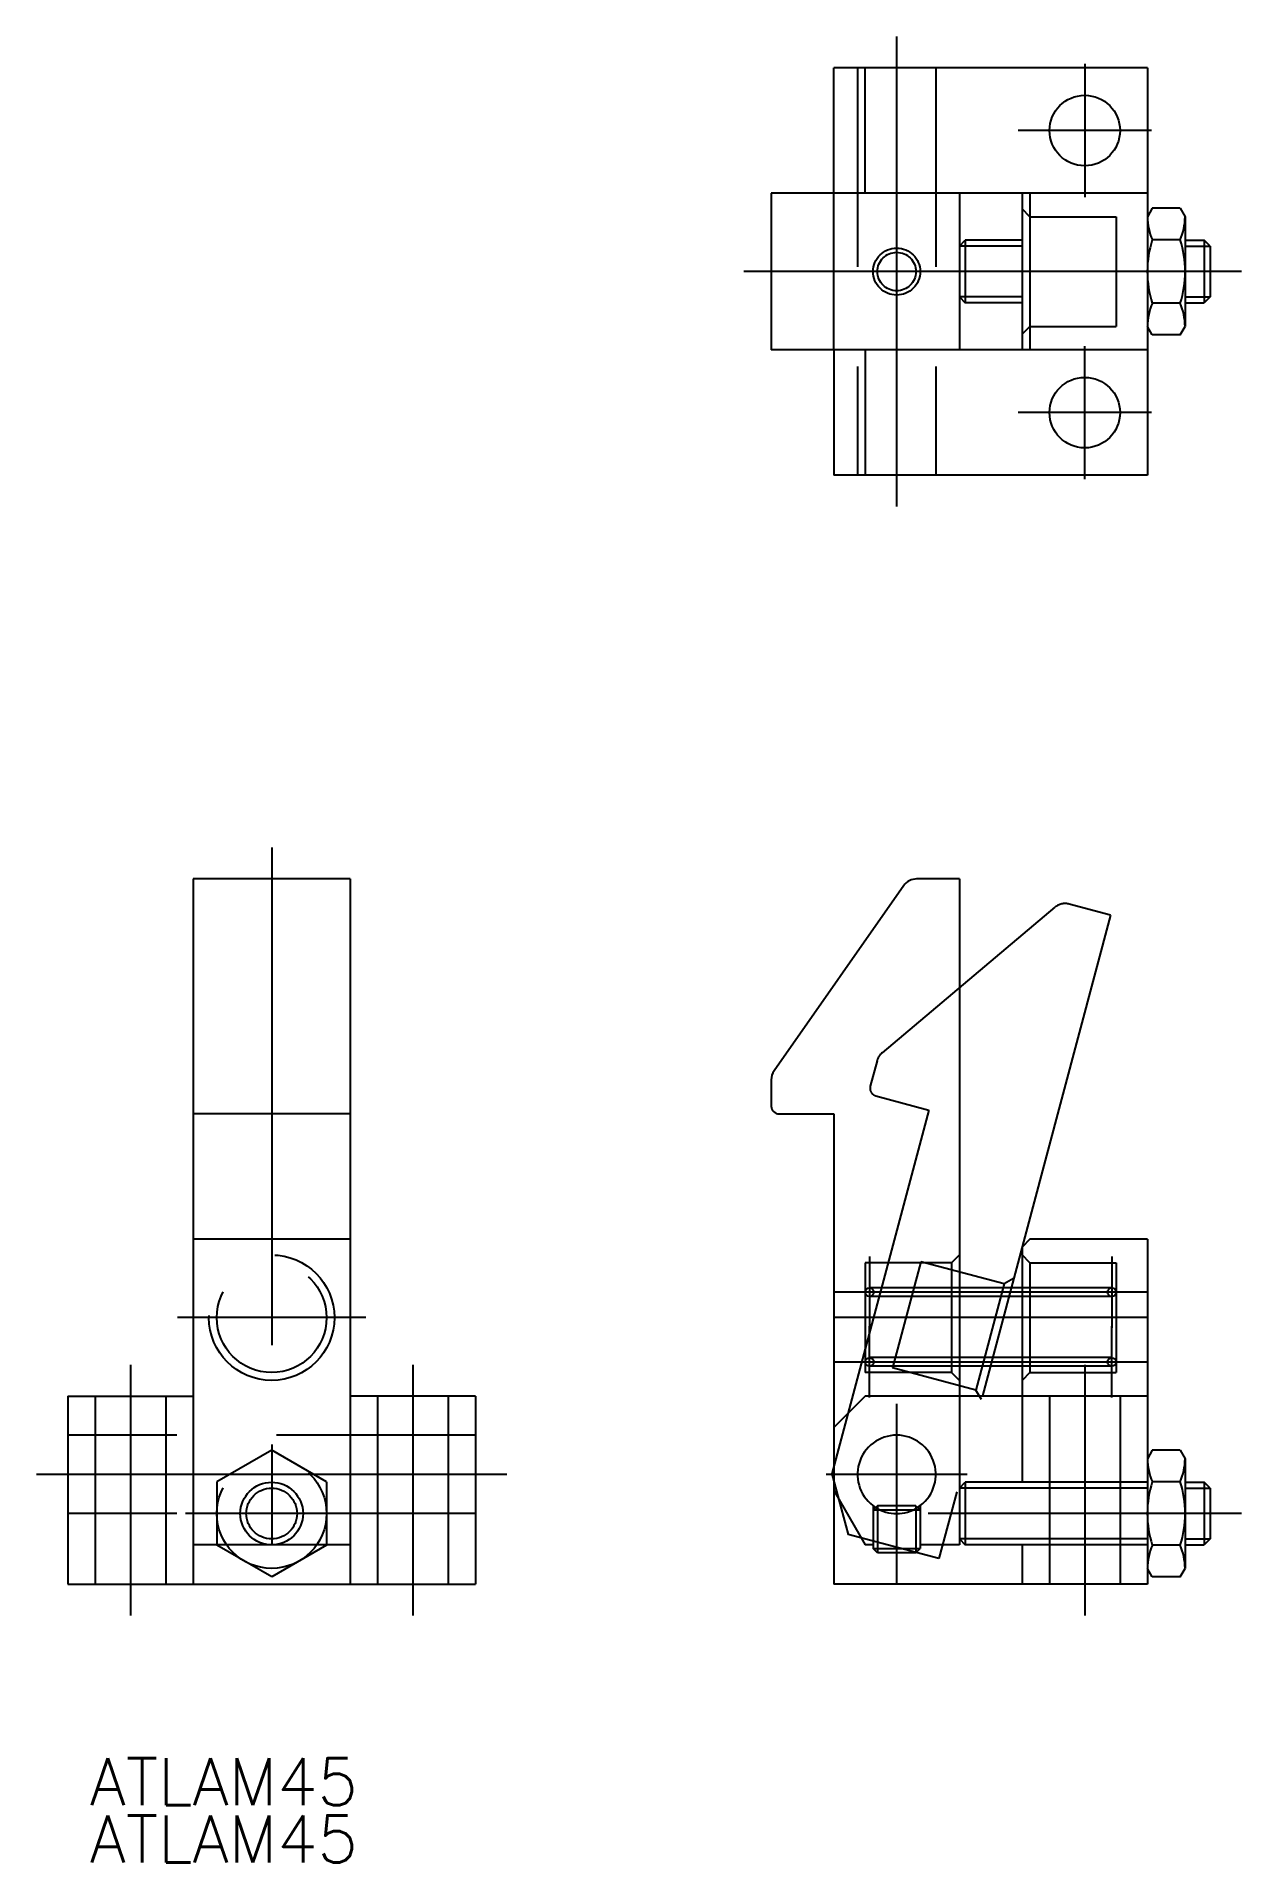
# Model space of a CAD drawing. Extents: x -15 to 62, y -22 to 94.
import ezdxf

# ---------------------------------------------------------------- set-up
doc = ezdxf.new("R2010")
doc.units = 0
for name, pattern in [('CENTER', [50.8, 31.75, -6.35, 6.35, -6.35]), ('DASHED', [19.05, 12.7, -6.35]), ('PHANTOM', [63.5, 31.75, -6.35, 6.35, -6.35, 6.35, -6.35])]:
    doc.linetypes.add(name, pattern=pattern)
doc.layers.get('0').update_dxf_attribs({"linetype": 'CONTINUOUS'})
doc.layers.add('CENTER', color=1, linetype='CENTER')
doc.styles.get("Standard").update_dxf_attribs({"font": 'txt.shx', "height": 3, "bigfont": 'bigfont.shx'})

# ---------------------------------------------------------------- blocks, each defined once
blk = doc.blocks.new('*U2')
at = {"color": 7, "linetype": 'CONTINUOUS'}
blk.add_text('ATLAM45', height=3, dxfattribs=at).set_placement((-11.61, -18.62))
blk = doc.blocks.new('*U3')
at = {"color": 7, "linetype": 'CONTINUOUS'}
blk.add_text('ATLAM45', height=3, dxfattribs=at).set_placement((-11.61, -22.27))

msp = doc.modelspace()

# ---------------------------------------------------------------- linework, layer by layer
at = {"color": 7, "linetype": 'CONTINUOUS'}
for p, q in [((55.87, 92.26), (35.87, 92.26)), ((35.87, 84.26), (35.87, 92.26)), ((37.87, 84.26), (37.87, 92.26)), ((55.87, 92.26), (55.87, 66.26)), ((55.87, 84.26), (31.87, 84.26)), ((31.87, 84.26), (31.87, 74.26)), ((43.87, 84.26), (43.87, 74.26)), ((47.87, 84.26), (47.87, 74.26)), ((48.37, 84.26), (48.37, 74.26)), ((56.18, 83.3), (55.87, 82.76)), ((57.95, 83.3), (56.18, 83.3)), ((57.95, 83.3), (58.27, 82.76)), ((58.27, 82.76), (58.27, 75.76)), ((43.87, 80.88), (44.25, 81.26)), ((47.87, 81.26), (44.25, 81.26)), ((44.25, 81.26), (44.25, 77.26)), ((57.95, 81.28), (56.18, 81.28)), ((58.27, 81.26), (59.49, 81.26)), ((59.87, 80.88), (59.49, 81.26)), ((59.49, 81.26), (59.49, 77.26)), ((59.87, 80.88), (59.87, 77.64)), ((43.87, 77.64), (44.25, 77.26)), ((47.87, 77.26), (44.25, 77.26)), ((57.95, 77.24), (56.18, 77.24)), ((58.27, 77.26), (59.49, 77.26)), ((59.87, 77.64), (59.49, 77.26)), ((56.18, 75.22), (55.87, 75.76)), ((57.95, 75.22), (58.27, 75.76)), ((57.95, 75.22), (56.18, 75.22)), ((55.87, 74.26), (31.87, 74.26)), ((35.87, 74.26), (35.87, 66.26)), ((37.87, 74.26), (37.87, 66.26)), ((55.87, 66.26), (35.87, 66.26)), ((-5, 40.5), (-5, -4.5)), ((5, 40.5), (-5, 40.5)), ((5, 40.5), (5, -4.5)), ((40.32, 40.07), (32.05, 28.26)), ((43.87, 40.5), (41.14, 40.5)), ((43.87, 40.5), (43.87, -2)), ((31.87, 27.68), (31.87, 26)), ((5, 25.5), (-5, 25.5)), ((32.37, 25.5), (35.87, 25.5)), ((35.87, 25.5), (35.87, -4.5)), ((48.37, 17.5), (47.87, 17)), ((55.87, 17.5), (48.37, 17.5)), ((55.87, 17.5), (55.87, -4.5)), ((43.87, 16.5), (43.37, 16)), ((47.87, 17), (47.87, 2)), ((48.37, 16), (47.87, 16.5)), ((43.37, 16), (37.87, 16)), ((37.87, 16), (37.87, 9)), ((43.37, 16), (43.37, 9)), ((48.37, 16), (53.87, 16)), ((48.37, 16), (48.37, 9)), ((53.87, 16), (53.87, 9)), ((55.87, 16), (55.87, 9)), ((43.37, 9), (37.87, 9)), ((43.87, 8.5), (43.37, 9)), ((48.37, 9), (47.87, 8.5)), ((48.37, 9), (53.87, 9)), ((-13, 7.5), (-13, -4.5)), ((-13, 7.5), (-5, 7.5)), ((13, 7.5), (5, 7.5)), ((13, 7.5), (13, -4.5)), ((47.87, 7.5), (43.87, 7.5)), ((56.18, 4.04), (55.87, 3.5)), ((57.95, 4.04), (56.18, 4.04)), ((57.95, 4.04), (58.27, 3.5)), ((58.27, 3.5), (58.27, -3.5)), ((35.87, 1.46), (37.87, -2)), ((43.87, 1.62), (44.25, 2)), ((55.87, 2), (44.25, 2)), ((44.25, 2), (44.25, -2)), ((57.95, 2.02), (56.18, 2.02)), ((58.27, 2), (59.49, 2)), ((59.49, 2), (59.49, -2)), ((59.87, 1.62), (59.49, 2)), ((59.87, 1.62), (59.87, -1.62)), ((38.64, 0.5), (38.37, 0.23)), ((38.37, 0.23), (41.37, 0.23)), ((38.37, 0.23), (38.37, -2.23)), ((41.1, 0.5), (38.64, 0.5)), ((41.1, 0.5), (41.37, 0.23)), ((41.37, 0.23), (41.37, -2.23)), ((5, -2), (-5, -2)), ((38.37, -2), (37.87, -2)), ((38.64, -2.5), (38.37, -2.23)), ((38.37, -2.23), (41.37, -2.23)), ((41.1, -2.5), (41.37, -2.23)), ((43.87, -2), (41.37, -2)), ((43.87, -1.62), (44.25, -2)), ((55.87, -2), (44.25, -2)), ((47.87, -2), (47.87, -4.5)), ((57.95, -2.02), (56.18, -2.02)), ((58.27, -2), (59.49, -2)), ((59.87, -1.62), (59.49, -2)), ((41.1, -2.5), (38.64, -2.5)), ((-13, -4.5), (13, -4.5)), ((55.87, -4.5), (35.87, -4.5)), ((56.18, -4.04), (55.87, -3.5)), ((57.95, -4.04), (56.18, -4.04)), ((57.95, -4.04), (58.27, -3.5))]:
    msp.add_line(p, q, dxfattribs=at)
at = {"color": 3, "linetype": 'DASHED'}
for p, q in [((37.37, 92.26), (37.37, 66.26)), ((42.37, 92.26), (42.37, 66.26)), ((35.87, 74.26), (35.87, 84.26)), ((48.37, 82.76), (47.87, 83.26)), ((48.37, 82.76), (53.87, 82.76)), ((53.87, 82.76), (53.87, 75.76)), ((48.37, 75.76), (47.87, 75.26)), ((48.37, 75.76), (53.87, 75.76)), ((5, 17.5), (-5, 17.5)), ((-11.25, 7.5), (-11.25, -4.5)), ((-6.75, 7.5), (-6.75, -4.5)), ((6.75, 7.5), (6.75, -4.5)), ((11.25, 7.5), (11.25, -4.5)), ((37.87, 7.5), (35.87, 5.5)), ((43.87, 7.5), (37.87, 7.5)), ((55.87, 7.5), (47.87, 7.5)), ((49.62, 7.5), (49.62, -4.5)), ((54.12, 7.5), (54.12, -4.5)), ((13, 5), (-13, 5)), ((0, 4.04), (-3.5, 2.02)), ((3.5, 2.02), (0, 4.04)), ((-3.5, 2.02), (-3.5, -2.02)), ((3.5, 2.02), (3.5, -2.02)), ((13, 0), (-13, 0)), ((0, -4.04), (-3.5, -2.02)), ((3.5, -2.02), (0, -4.04))]:
    msp.add_line(p, q, dxfattribs=at)
at = {"color": 3, "linetype": 'CONTINUOUS'}
for p, q in [((47.87, 80.88), (43.87, 80.88)), ((58.27, 80.88), (59.87, 80.88)), ((47.87, 77.64), (43.87, 77.64)), ((58.27, 77.64), (59.87, 77.64)), ((55.87, 1.62), (43.87, 1.62)), ((58.27, 1.62), (59.87, 1.62)), ((38.37, 0.5), (38.37, 0.23)), ((38.64, 0.5), (38.64, -2.5)), ((41.1, 0.5), (41.1, -2.5)), ((41.37, 0.5), (41.37, 0.23)), ((55.87, -1.62), (43.87, -1.62)), ((58.27, -1.62), (59.87, -1.62))]:
    msp.add_line(p, q, dxfattribs=at)
at = {"color": 3, "linetype": 'PHANTOM'}
for p, q in [((49.97, 38.69), (38.94, 29.4)), ((53.51, 38.19), (50.87, 38.89)), ((53.51, 38.19), (42.57, -2.88)), ((38.62, 28.9), (38.18, 27.27)), ((41.92, 25.75), (35.73, 2.53)), ((38.54, 26.66), (41.92, 25.75)), ((41.41, 16.06), (39.61, 9.3)), ((46.72, 14.65), (41.41, 16.06)), ((53.59, 14.4), (38.14, 14.4)), ((46.72, 14.65), (44.92, 7.88)), ((47.33, 15), (46.72, 14.65)), ((53.59, 13.85), (38.14, 13.85)), ((53.59, 9.95), (38.14, 9.95)), ((53.59, 9.4), (38.14, 9.4)), ((44.92, 7.88), (39.61, 9.3)), ((45.28, 7.27), (44.92, 7.88)), ((35.73, 2.53), (36.78, -1.33)), ((42.57, -2.88), (36.78, -1.33))]:
    msp.add_line(p, q, dxfattribs=at)
at = {"color": 7, "linetype": 'CONTINUOUS'}
for centre, radius in [((51.87, 88.26), 2.25), ((51.87, 70.26), 2.25), ((38.14, 14.12), 0.275), ((53.59, 14.12), 0.275), ((38.14, 9.67), 0.275), ((53.59, 9.67), 0.275)]:
    msp.add_circle(centre, radius, dxfattribs=at)
at = {"color": 3, "linetype": 'DASHED'}
for centre, radius in [((39.87, 79.26), 1.5), ((39.87, 79.26), 1.23), ((0, 12.5), 4), ((0, 12.5), 3.5), ((0, 0), 3.5), ((0, 0), 2), ((0, 0), 1.62)]:
    msp.add_circle(centre, radius, dxfattribs=at)
at = {"color": 7, "linetype": 'CONTINUOUS'}
for centre, radius, start, end in [((59.87, 82.83), 4, 181.0384, 202.8265), ((54.27, 82.83), 4, 337.1735, 358.9616), ((62.55, 79.26), 6.69, 162.412, 197.588), ((51.58, 79.26), 6.69, 342.412, 17.588), ((59.87, 75.69), 4, 157.1735, 178.9616), ((54.27, 75.69), 4, 1.0384, 22.8265), ((41.14, 39.5), 1, 90, 145), ((32.87, 27.68), 1, 145, 180), ((32.37, 26), 0.5, 180, 270), ((39.87, 2.5), 2.5, 302.4125, 237.5875), ((59.87, 3.57), 4, 181.0384, 202.8265), ((54.27, 3.57), 4, 337.1735, 358.9616), ((62.55, 0), 6.69, 162.412, 197.588), ((51.58, 0), 6.69, 342.412, 17.588), ((59.87, -3.57), 4, 157.1735, 178.9616), ((54.27, -3.57), 4, 1.0384, 22.8265)]:
    msp.add_arc(centre, radius, start, end, dxfattribs=at)
at = {"color": 3, "linetype": 'PHANTOM'}
for centre, radius, start, end in [((50.62, 37.93), 1, 75.0908, 130.0908), ((39.58, 28.64), 1, 130.0908, 165.0908), ((38.67, 27.14), 0.5, 165.0908, 255.0908)]:
    msp.add_arc(centre, radius, start, end, dxfattribs=at)
at = {"color": 3, "linetype": 'DASHED'}
msp.add_arc((39.87, 2.5), 2.5, 237.5875, 302.4125, dxfattribs=at)
at = {"layer": 'CENTER', "color": 1, "linetype": 'CENTER'}
for p, q in [((39.87, 94.26), (39.87, 64.26)), ((51.87, 92.51), (51.87, 84.01)), ((56.12, 88.26), (47.62, 88.26)), ((61.87, 79.26), (29.87, 79.26)), ((51.87, 66.01), (51.87, 74.51)), ((56.12, 70.26), (47.62, 70.26)), ((0, 42.5), (0, -6.5)), ((38.14, 16.4), (38.14, 11.85)), ((53.59, 16.4), (53.59, 11.85)), ((55.87, 14.12), (35.87, 14.12)), ((6, 12.5), (-6, 12.5)), ((55.87, 12.5), (35.87, 12.5)), ((38.14, 7.4), (38.14, 11.95)), ((53.59, 7.4), (53.59, 11.95)), ((-9, 9.5), (-9, -6.5)), ((9, 9.5), (9, -6.5)), ((55.87, 9.67), (35.87, 9.67)), ((51.87, 9.5), (51.87, -6.5)), ((39.87, 7), (39.87, -4.5)), ((15, 2.5), (-15, 2.5)), ((44.37, 2.5), (35.37, 2.5)), ((5.5, 0), (-5.5, 0)), ((61.87, 0), (41.87, 0))]:
    msp.add_line(p, q, dxfattribs=at)

# ---------------------------------------------------------------- block references
at = {"color": 7, "linetype": 'CONTINUOUS'}
for name in ['*U2', '*U3']:
    msp.add_blockref(name, (0, 0), dxfattribs=at)

doc.saveas('drawing.dxf')
